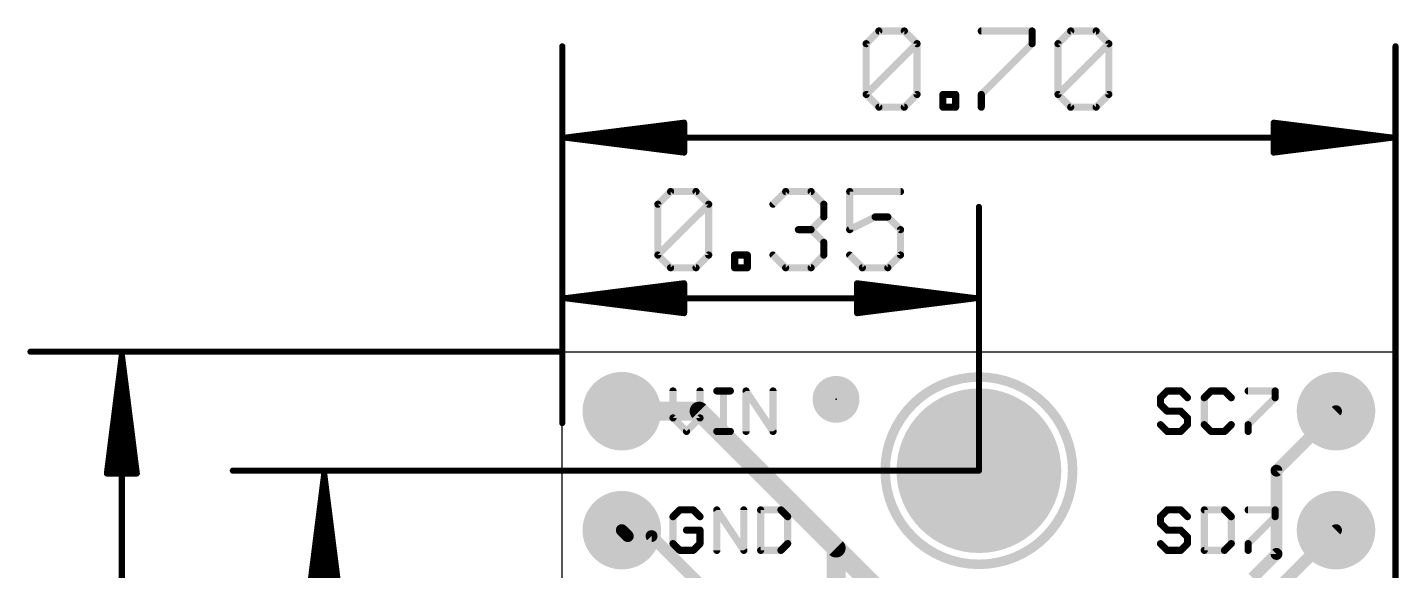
# Model space of a CAD drawing. Extents: x -11.8 to 18.1, y -9.3 to 37.4.
# Drawn here: x -11.41 to 17.85, y 25.81 to 37.41 of the extents above; entities that cross this region are included whole.
import ezdxf

# ---------------------------------------------------------------- set-up
doc = ezdxf.new("R2010")
doc.units = 0
for name, color, linetype in [('1', 12, 'CONTINUOUS'), ('16', 132, 'CONTINUOUS'), ('17', 110, 'CONTINUOUS'), ('20', 53, 'CONTINUOUS'), ('21', 40, 'CONTINUOUS'), ('23', 53, 'CONTINUOUS')]:
    doc.layers.add(name, color=color, linetype=linetype)

# ---------------------------------------------------------------- blocks, each defined once
blk = doc.blocks.new('PIE')
at = {"const_width": 0.5}
blk.add_lwpolyline([(0, -0.25, 1), (0, 0.25, 1), (0, -0.25)], format="xyb", dxfattribs=at)
blk = doc.blocks.new('ROUNDP')
at = {"const_width": 0.5}
blk.add_lwpolyline([(0, -0.25, 1), (0, 0.25, 1), (0, -0.25)], format="xyb", dxfattribs=at)

msp = doc.modelspace()

# ---------------------------------------------------------------- linework, layer by layer
at = {"layer": '1'}
for points, const_width in [([(2.921, 29.21), (1.27, 29.21)], 0.4064), ([(5.842, 26.289), (2.921, 29.21)], 0.4064), ([(15.24, 27.94), (16.51, 29.21)], 0.254), ([(15.24, 26.162), (15.24, 27.94)], 0.254), ([(1.397, 26.543), (1.27, 26.67)], 0.254), ([(1.905, 26.543), (1.397, 26.543)], 0.254), ([(4.699, 23.749), (1.905, 26.543)], 0.254), ([(15.24, 25.4), (16.51, 26.67)], 0.254), ([(5.842, 22.86), (5.842, 26.289)], 0.4064), ([(14.732, 25.654), (15.24, 26.162)], 0.254)]:
    msp.add_lwpolyline(points, dxfattribs=dict(at, const_width=const_width))
for points, const_width in [([(1.27, 29.3116, 1), (1.27, 29.1084)], 0.2032), ([(2.9928, 29.2818, 1), (2.8492, 29.1382)], 0.2032), ([(2.921, 29.1084, 1), (2.921, 29.3116)], 0.2032), ([(16.5549, 29.1651, 1), (16.4651, 29.2549)], 0.127), ([(15.3035, 27.94, 1), (15.1765, 27.94)], 0.127), ([(15.1951, 27.9849, 1), (15.2849, 27.8951)], 0.127), ([(1.3149, 26.7149, 1), (1.2251, 26.6251)], 0.127), ([(1.397, 26.6065, 1), (1.397, 26.4795)], 0.127), ([(1.3521, 26.4981, 1), (1.4419, 26.5879)], 0.127), ([(1.9499, 26.5879, 1), (1.8601, 26.4981)], 0.127), ([(1.905, 26.4795, 1), (1.905, 26.6065)], 0.127), ([(16.5549, 26.6251, 1), (16.4651, 26.7149)], 0.127), ([(5.9436, 26.289, 1), (5.7404, 26.289)], 0.2032), ([(5.7702, 26.2172, 1), (5.9138, 26.3608)], 0.2032), ([(15.1765, 26.162, 1), (15.3035, 26.162)], 0.127), ([(15.2849, 26.1171, 1), (15.1951, 26.2069)], 0.127)]:
    msp.add_lwpolyline(points, format="xyb", dxfattribs=dict(at, const_width=const_width))
at = {"layer": '16', "const_width": 0.4064}
for points in [[(1.27, 29.21), (2.921, 29.21)], [(2.921, 29.21), (6.985, 25.146)]]:
    msp.add_lwpolyline(points, dxfattribs=at)
at = {"layer": '16', "const_width": 0.2032}
for points in [[(1.27, 29.3116, 1), (1.27, 29.1084)], [(2.9928, 29.2818, 1), (2.8492, 29.1382)], [(2.921, 29.1084, 1), (2.921, 29.3116)]]:
    msp.add_lwpolyline(points, format="xyb", dxfattribs=at)
at = {"layer": '20'}
for p, q in [((0, 0), (0, 30.48)), ((0, 30.48), (17.78, 30.48)), ((17.78, 30.48), (17.78, 0))]:
    msp.add_line(p, q, dxfattribs=at)
for points, const_width in [([(6.4848, 37.0585), (6.756, 37.3297)], 0.1524), ([(6.756, 37.3297), (7.2983, 37.3297)], 0.1524), ([(7.2983, 37.3297), (7.5695, 37.0585)], 0.1524), ([(8.9405, 37.3297), (10.0252, 37.3297)], 0.1524), ([(10.0252, 37.3297), (10.0252, 37.0585)], 0.1524), ([(10.5777, 37.0585), (10.8489, 37.3297)], 0.1524), ([(10.8489, 37.3297), (11.3912, 37.3297)], 0.1524), ([(11.3912, 37.3297), (11.6624, 37.0585)], 0.1524), ([(0, 28.956), (0, 37.002)], 0.13), ([(6.4848, 35.9739), (6.4848, 37.0585)], 0.1524), ([(6.4848, 35.9739), (7.5695, 37.0585)], 0.1524), ([(7.5695, 37.0585), (7.5695, 35.9739)], 0.1524), ([(10.0252, 37.0585), (8.9405, 35.9739)], 0.1524), ([(10.5777, 35.9739), (10.5777, 37.0585)], 0.1524), ([(10.5777, 35.9739), (11.6624, 37.0585)], 0.1524), ([(11.6624, 37.0585), (11.6624, 35.9739)], 0.1524), ([(17.78, 25.527), (17.78, 37.002)], 0.13), ([(6.756, 35.7027), (6.4848, 35.9739)], 0.1524), ([(7.5695, 35.9739), (7.2983, 35.7027)], 0.1524), ([(8.122, 35.7027), (8.122, 35.9739)], 0.1524), ([(8.122, 35.9739), (8.3931, 35.9739)], 0.1524), ([(8.3931, 35.9739), (8.3931, 35.7027)], 0.1524), ([(8.9405, 35.9739), (8.9405, 35.7027)], 0.1524), ([(10.8489, 35.7027), (10.5777, 35.9739)], 0.1524), ([(11.6624, 35.9739), (11.3912, 35.7027)], 0.1524), ([(7.2983, 35.7027), (6.756, 35.7027)], 0.1524), ([(8.3931, 35.7027), (8.122, 35.7027)], 0.1524), ([(11.3912, 35.7027), (10.8489, 35.7027)], 0.1524), ([(0.065, 35.052), (2.6, 35.3712)], 0.13), ([(2.6, 35.3712), (2.6, 34.7328)], 0.13), ([(17.715, 35.052), (15.18, 35.3712)], 0.13), ([(15.18, 35.3712), (15.18, 34.7328)], 0.13), ([(0.065, 35.052), (2.6, 35.312)], 0.13), ([(0.065, 35.052), (2.6, 35.182)], 0.13), ([(0.065, 35.052), (17.715, 35.052)], 0.13), ([(2.6, 34.7328), (0.065, 35.052)], 0.13), ([(2.6, 34.922), (0.065, 35.052)], 0.13), ([(2.6, 34.792), (0.065, 35.052)], 0.13), ([(17.715, 35.052), (15.18, 35.312)], 0.13), ([(17.715, 35.052), (15.18, 35.182)], 0.13), ([(15.18, 34.7328), (17.715, 35.052)], 0.13), ([(15.18, 34.922), (17.715, 35.052)], 0.13), ([(15.18, 34.792), (17.715, 35.052)], 0.13), ([(2.0398, 33.6295), (2.311, 33.9007)], 0.1524), ([(2.311, 33.9007), (2.8533, 33.9007)], 0.1524), ([(2.8533, 33.9007), (3.1245, 33.6295)], 0.1524), ([(4.4955, 33.6295), (4.7667, 33.9007)], 0.1524), ([(4.7667, 33.9007), (5.309, 33.9007)], 0.1524), ([(5.309, 33.9007), (5.5802, 33.6295)], 0.1524), ([(7.2174, 33.9007), (6.1327, 33.9007)], 0.1524), ([(6.1327, 33.9007), (6.1327, 33.0872)], 0.1524), ([(2.0398, 32.5449), (2.0398, 33.6295)], 0.1524), ([(2.0398, 32.5449), (3.1245, 33.6295)], 0.1524), ([(3.1245, 33.6295), (3.1245, 32.5449)], 0.1524), ([(5.5802, 33.6295), (5.5802, 33.3584)], 0.1524), ([(0, 29.083), (0, 33.573)], 0.13), ([(5.5802, 33.3584), (5.309, 33.0872)], 0.1524), ([(6.1327, 33.0872), (6.675, 33.3584)], 0.1524), ([(6.675, 33.3584), (6.9462, 33.3584)], 0.1524), ([(6.9462, 33.3584), (7.2174, 33.0872)], 0.1524), ([(8.89, 27.94), (8.89, 33.573)], 0.13), ([(5.309, 33.0872), (5.0379, 33.0872)], 0.1524), ([(5.309, 33.0872), (5.5802, 32.816)], 0.1524), ([(7.2174, 33.0872), (7.2174, 32.5449)], 0.1524), ([(5.5802, 32.816), (5.5802, 32.5449)], 0.1524), ([(2.311, 32.2737), (2.0398, 32.5449)], 0.1524), ([(3.1245, 32.5449), (2.8533, 32.2737)], 0.1524), ([(3.677, 32.2737), (3.677, 32.5449)], 0.1524), ([(3.677, 32.5449), (3.9481, 32.5449)], 0.1524), ([(3.9481, 32.5449), (3.9481, 32.2737)], 0.1524), ([(4.7667, 32.2737), (4.4955, 32.5449)], 0.1524), ([(5.5802, 32.5449), (5.309, 32.2737)], 0.1524), ([(6.4039, 32.2737), (6.1327, 32.5449)], 0.1524), ([(7.2174, 32.5449), (6.9462, 32.2737)], 0.1524), ([(2.8533, 32.2737), (2.311, 32.2737)], 0.1524), ([(3.9481, 32.2737), (3.677, 32.2737)], 0.1524), ([(5.309, 32.2737), (4.7667, 32.2737)], 0.1524), ([(6.9462, 32.2737), (6.4039, 32.2737)], 0.1524), ([(0.065, 31.623), (2.6, 31.9422)], 0.13), ([(0.065, 31.623), (2.6, 31.883)], 0.13), ([(2.6, 31.9422), (2.6, 31.3038)], 0.13), ([(8.825, 31.623), (6.29, 31.9422)], 0.13), ([(6.29, 31.9422), (6.29, 31.3038)], 0.13), ([(8.825, 31.623), (6.29, 31.883)], 0.13), ([(0.065, 31.623), (2.6, 31.753)], 0.13), ([(0.065, 31.623), (8.825, 31.623)], 0.13), ([(2.6, 31.3038), (0.065, 31.623)], 0.13), ([(2.6, 31.493), (0.065, 31.623)], 0.13), ([(2.6, 31.363), (0.065, 31.623)], 0.13), ([(8.825, 31.623), (6.29, 31.753)], 0.13), ([(6.29, 31.3038), (8.825, 31.623)], 0.13), ([(6.29, 31.493), (8.825, 31.623)], 0.13), ([(6.29, 31.363), (8.825, 31.623)], 0.13), ([(0, 30.48), (-11.348, 30.48)], 0.13), ([(-9.398, 30.415), (-9.7172, 27.88)], 0.13), ([(-9.398, 30.415), (-9.658, 27.88)], 0.13), ([(-9.398, 30.415), (-9.528, 27.88)], 0.13), ([(-9.398, 0.065), (-9.398, 30.415)], 0.13), ([(-9.0788, 27.88), (-9.398, 30.415)], 0.13), ([(-9.268, 27.88), (-9.398, 30.415)], 0.13), ([(-9.138, 27.88), (-9.398, 30.415)], 0.13), ([(-9.7172, 27.88), (-9.0788, 27.88)], 0.13), ([(8.89, 27.94), (-7.03, 27.94)], 0.13), ([(-5.08, 27.875), (-5.3992, 25.34)], 0.13), ([(-5.08, 27.875), (-5.34, 25.34)], 0.13), ([(-5.08, 27.875), (-5.21, 25.34)], 0.13), ([(-5.08, 2.605), (-5.08, 27.875)], 0.13), ([(-4.7608, 25.34), (-5.08, 27.875)], 0.13), ([(-4.95, 25.34), (-5.08, 27.875)], 0.13), ([(-4.82, 25.34), (-5.08, 27.875)], 0.13)]:
    msp.add_lwpolyline(points, dxfattribs=dict(at, const_width=const_width))
for points, const_width in [([(6.756, 37.3678, 1), (6.756, 37.2916)], 0.0762), ([(6.7829, 37.3027, 1), (6.729, 37.3566)], 0.0762), ([(7.3252, 37.3566, 1), (7.2714, 37.3027)], 0.0762), ([(7.2983, 37.2916, 1), (7.2983, 37.3678)], 0.0762), ([(8.9405, 37.3678, 1), (8.9405, 37.2916)], 0.0762), ([(10.0633, 37.3297, 1), (9.9871, 37.3297)], 0.0762), ([(10.0252, 37.2916, 1), (10.0252, 37.3678)], 0.0762), ([(10.8489, 37.3678, 1), (10.8489, 37.2916)], 0.0762), ([(10.8758, 37.3027, 1), (10.8219, 37.3566)], 0.0762), ([(11.4181, 37.3566, 1), (11.3643, 37.3027)], 0.0762), ([(11.3912, 37.2916, 1), (11.3912, 37.3678)], 0.0762), ([(0.0325, 37.002, 1), (-0.0325, 37.002)], 0.065), ([(6.5229, 37.0585, 1), (6.4467, 37.0585)], 0.0762), ([(6.4579, 37.0855, 1), (6.5118, 37.0316)], 0.0762), ([(7.6076, 37.0585, 1), (7.5314, 37.0585)], 0.0762), ([(7.5964, 37.0316, 1), (7.5425, 37.0855)], 0.0762), ([(7.5425, 37.0316, 1), (7.5964, 37.0855)], 0.0762), ([(9.9871, 37.0585, 1), (10.0633, 37.0585)], 0.0762), ([(10.0521, 37.0316, 1), (9.9983, 37.0855)], 0.0762), ([(10.6158, 37.0585, 1), (10.5396, 37.0585)], 0.0762), ([(10.5508, 37.0855, 1), (10.6046, 37.0316)], 0.0762), ([(11.7005, 37.0585, 1), (11.6243, 37.0585)], 0.0762), ([(11.6893, 37.0316, 1), (11.6354, 37.0855)], 0.0762), ([(11.6354, 37.0316, 1), (11.6893, 37.0855)], 0.0762), ([(17.8125, 37.002, 1), (17.7475, 37.002)], 0.065), ([(6.5118, 36.0008, 1), (6.4579, 35.9469)], 0.0762), ([(6.4579, 36.0008, 1), (6.5118, 35.9469)], 0.0762), ([(6.4467, 35.9739, 1), (6.5229, 35.9739)], 0.0762), ([(7.5314, 35.9739, 1), (7.6076, 35.9739)], 0.0762), ([(7.5964, 35.9469, 1), (7.5425, 36.0008)], 0.0762), ([(8.1601, 35.9739, 1), (8.0839, 35.9739)], 0.0762), ([(8.122, 36.012, 1), (8.122, 35.9358)], 0.0762), ([(8.4312, 35.9739, 1), (8.355, 35.9739)], 0.0762), ([(8.3931, 35.9358, 1), (8.3931, 36.012)], 0.0762), ([(8.9786, 35.9739, 1), (8.9024, 35.9739)], 0.0762), ([(8.9136, 36.0008, 1), (8.9675, 35.9469)], 0.0762), ([(10.6046, 36.0008, 1), (10.5508, 35.9469)], 0.0762), ([(10.5508, 36.0008, 1), (10.6046, 35.9469)], 0.0762), ([(10.5396, 35.9739, 1), (10.6158, 35.9739)], 0.0762), ([(11.6243, 35.9739, 1), (11.7005, 35.9739)], 0.0762), ([(11.6893, 35.9469, 1), (11.6354, 36.0008)], 0.0762), ([(6.756, 35.7408, 1), (6.756, 35.6646)], 0.0762), ([(6.729, 35.6758, 1), (6.7829, 35.7296)], 0.0762), ([(7.2714, 35.7296, 1), (7.3252, 35.6758)], 0.0762), ([(7.2983, 35.6646, 1), (7.2983, 35.7408)], 0.0762), ([(8.122, 35.7408, 1), (8.122, 35.6646)], 0.0762), ([(8.0839, 35.7027, 1), (8.1601, 35.7027)], 0.0762), ([(8.355, 35.7027, 1), (8.4312, 35.7027)], 0.0762), ([(8.3931, 35.6646, 1), (8.3931, 35.7408)], 0.0762), ([(8.9024, 35.7027, 1), (8.9786, 35.7027)], 0.0762), ([(10.8489, 35.7408, 1), (10.8489, 35.6646)], 0.0762), ([(10.8219, 35.6758, 1), (10.8758, 35.7296)], 0.0762), ([(11.3643, 35.7296, 1), (11.4181, 35.6758)], 0.0762), ([(11.3912, 35.6646, 1), (11.3912, 35.7408)], 0.0762), ([(2.6325, 35.3712, 1), (2.5675, 35.3712)], 0.065), ([(2.6041, 35.339, 1), (2.5959, 35.4035)], 0.065), ([(15.1841, 35.4035, 1), (15.1759, 35.339)], 0.065), ([(15.2125, 35.3712, 1), (15.1475, 35.3712)], 0.065), ([(0.065, 35.0845, 1), (0.065, 35.0195)], 0.065), ([(0.0691, 35.0842, 1), (0.0609, 35.0198)], 0.065), ([(0.0633, 35.0845, 1), (0.0667, 35.0195)], 0.065), ([(0.0667, 35.0845, 1), (0.0633, 35.0195)], 0.065), ([(0.0683, 35.0843, 1), (0.0617, 35.0197)], 0.065), ([(0.0617, 35.0843, 1), (0.0683, 35.0197)], 0.065), ([(0.0609, 35.0842, 1), (0.0691, 35.0198)], 0.065), ([(2.6033, 35.2797, 1), (2.5967, 35.3443)], 0.065), ([(2.6017, 35.1495, 1), (2.5983, 35.2145)], 0.065), ([(15.1833, 35.3443, 1), (15.1767, 35.2797)], 0.065), ([(15.1817, 35.2145, 1), (15.1783, 35.1495)], 0.065), ([(17.7191, 35.0198, 1), (17.7109, 35.0842)], 0.065), ([(17.7109, 35.0198, 1), (17.7191, 35.0842)], 0.065), ([(17.7183, 35.0197, 1), (17.7117, 35.0843)], 0.065), ([(17.7117, 35.0197, 1), (17.7183, 35.0843)], 0.065), ([(17.7133, 35.0195, 1), (17.7167, 35.0845)], 0.065), ([(17.7167, 35.0195, 1), (17.7133, 35.0845)], 0.065), ([(17.715, 35.0195, 1), (17.715, 35.0845)], 0.065), ([(2.5967, 34.7597, 1), (2.6033, 34.8243)], 0.065), ([(2.5983, 34.8895, 1), (2.6017, 34.9545)], 0.065), ([(15.1783, 34.9545, 1), (15.1817, 34.8895)], 0.065), ([(15.1767, 34.8243, 1), (15.1833, 34.7597)], 0.065), ([(2.5675, 34.7328, 1), (2.6325, 34.7328)], 0.065), ([(2.5959, 34.7005, 1), (2.6041, 34.765)], 0.065), ([(15.1759, 34.765, 1), (15.1841, 34.7005)], 0.065), ([(15.1475, 34.7328, 1), (15.2125, 34.7328)], 0.065), ([(2.311, 33.9388, 1), (2.311, 33.8626)], 0.0762), ([(2.3379, 33.8737, 1), (2.284, 33.9276)], 0.0762), ([(2.8802, 33.9276, 1), (2.8264, 33.8737)], 0.0762), ([(2.8533, 33.8626, 1), (2.8533, 33.9388)], 0.0762), ([(4.7667, 33.9388, 1), (4.7667, 33.8626)], 0.0762), ([(4.7936, 33.8737, 1), (4.7398, 33.9276)], 0.0762), ([(5.336, 33.9276, 1), (5.2821, 33.8737)], 0.0762), ([(5.309, 33.8626, 1), (5.309, 33.9388)], 0.0762), ([(6.1327, 33.9388, 1), (6.1327, 33.8626)], 0.0762), ([(6.1708, 33.9007, 1), (6.0946, 33.9007)], 0.0762), ([(7.2174, 33.8626, 1), (7.2174, 33.9388)], 0.0762), ([(2.0779, 33.6295, 1), (2.0017, 33.6295)], 0.0762), ([(2.0129, 33.6565, 1), (2.0668, 33.6026)], 0.0762), ([(3.1626, 33.6295, 1), (3.0864, 33.6295)], 0.0762), ([(3.1514, 33.6026, 1), (3.0975, 33.6565)], 0.0762), ([(3.0975, 33.6026, 1), (3.1514, 33.6565)], 0.0762), ([(4.4686, 33.6565, 1), (4.5225, 33.6026)], 0.0762), ([(5.6183, 33.6295, 1), (5.5421, 33.6295)], 0.0762), ([(5.5533, 33.6026, 1), (5.6071, 33.6565)], 0.0762), ([(0.0325, 33.573, 1), (-0.0325, 33.573)], 0.065), ([(5.5421, 33.3584, 1), (5.6183, 33.3584)], 0.0762), ([(5.6071, 33.3314, 1), (5.5533, 33.3853)], 0.0762), ([(6.675, 33.3965, 1), (6.675, 33.3203)], 0.0762), ([(6.6921, 33.3243, 1), (6.658, 33.3924)], 0.0762), ([(6.9731, 33.3853, 1), (6.9193, 33.3314)], 0.0762), ([(6.9462, 33.3203, 1), (6.9462, 33.3965)], 0.0762), ([(8.9225, 33.573, 1), (8.8575, 33.573)], 0.065), ([(5.0379, 33.1253, 1), (5.0379, 33.0491)], 0.0762), ([(5.336, 33.1141, 1), (5.2821, 33.0603)], 0.0762), ([(5.2821, 33.1141, 1), (5.336, 33.0603)], 0.0762), ([(5.309, 33.0491, 1), (5.309, 33.1253)], 0.0762), ([(6.1157, 33.1213, 1), (6.1497, 33.0531)], 0.0762), ([(6.0946, 33.0872, 1), (6.1708, 33.0872)], 0.0762), ([(7.2555, 33.0872, 1), (7.1793, 33.0872)], 0.0762), ([(7.1904, 33.0603, 1), (7.2443, 33.1141)], 0.0762), ([(5.6183, 32.816, 1), (5.5421, 32.816)], 0.0762), ([(5.5533, 32.7891, 1), (5.6071, 32.843)], 0.0762), ([(2.0668, 32.5718, 1), (2.0129, 32.5179)], 0.0762), ([(2.0129, 32.5718, 1), (2.0668, 32.5179)], 0.0762), ([(2.0017, 32.5449, 1), (2.0779, 32.5449)], 0.0762), ([(3.0864, 32.5449, 1), (3.1626, 32.5449)], 0.0762), ([(3.1514, 32.5179, 1), (3.0975, 32.5718)], 0.0762), ([(3.7151, 32.5449, 1), (3.6389, 32.5449)], 0.0762), ([(3.677, 32.583, 1), (3.677, 32.5068)], 0.0762), ([(3.9862, 32.5449, 1), (3.91, 32.5449)], 0.0762), ([(3.9481, 32.5068, 1), (3.9481, 32.583)], 0.0762), ([(4.5225, 32.5718, 1), (4.4686, 32.5179)], 0.0762), ([(5.5421, 32.5449, 1), (5.6183, 32.5449)], 0.0762), ([(5.6071, 32.5179, 1), (5.5533, 32.5718)], 0.0762), ([(6.1596, 32.5718, 1), (6.1058, 32.5179)], 0.0762), ([(7.1793, 32.5449, 1), (7.2555, 32.5449)], 0.0762), ([(7.2443, 32.5179, 1), (7.1904, 32.5718)], 0.0762), ([(2.311, 32.3118, 1), (2.311, 32.2356)], 0.0762), ([(2.284, 32.2468, 1), (2.3379, 32.3006)], 0.0762), ([(2.8264, 32.3006, 1), (2.8802, 32.2468)], 0.0762), ([(2.8533, 32.2356, 1), (2.8533, 32.3118)], 0.0762), ([(3.677, 32.3118, 1), (3.677, 32.2356)], 0.0762), ([(3.6389, 32.2737, 1), (3.7151, 32.2737)], 0.0762), ([(3.91, 32.2737, 1), (3.9862, 32.2737)], 0.0762), ([(3.9481, 32.2356, 1), (3.9481, 32.3118)], 0.0762), ([(4.7667, 32.3118, 1), (4.7667, 32.2356)], 0.0762), ([(4.7398, 32.2468, 1), (4.7936, 32.3006)], 0.0762), ([(5.2821, 32.3006, 1), (5.336, 32.2468)], 0.0762), ([(5.309, 32.2356, 1), (5.309, 32.3118)], 0.0762), ([(6.4039, 32.3118, 1), (6.4039, 32.2356)], 0.0762), ([(6.3769, 32.2468, 1), (6.4308, 32.3006)], 0.0762), ([(6.9193, 32.3006, 1), (6.9731, 32.2468)], 0.0762), ([(6.9462, 32.2356, 1), (6.9462, 32.3118)], 0.0762), ([(2.6325, 31.9422, 1), (2.5675, 31.9422)], 0.065), ([(2.6041, 31.91, 1), (2.5959, 31.9745)], 0.065), ([(2.6033, 31.8507, 1), (2.5967, 31.9153)], 0.065), ([(6.2941, 31.9745, 1), (6.2859, 31.91)], 0.065), ([(6.3225, 31.9422, 1), (6.2575, 31.9422)], 0.065), ([(6.2933, 31.9153, 1), (6.2867, 31.8507)], 0.065), ([(0.065, 31.6555, 1), (0.065, 31.5905)], 0.065), ([(0.0691, 31.6552, 1), (0.0609, 31.5908)], 0.065), ([(0.0633, 31.6555, 1), (0.0667, 31.5905)], 0.065), ([(0.0667, 31.6555, 1), (0.0633, 31.5905)], 0.065), ([(0.0683, 31.6553, 1), (0.0617, 31.5907)], 0.065), ([(0.0617, 31.6553, 1), (0.0683, 31.5907)], 0.065), ([(0.0609, 31.6552, 1), (0.0691, 31.5908)], 0.065), ([(2.6017, 31.7205, 1), (2.5983, 31.7855)], 0.065), ([(6.2917, 31.7855, 1), (6.2883, 31.7205)], 0.065), ([(8.8291, 31.5908, 1), (8.8209, 31.6552)], 0.065), ([(8.8209, 31.5908, 1), (8.8291, 31.6552)], 0.065), ([(8.8283, 31.5907, 1), (8.8217, 31.6553)], 0.065), ([(8.8217, 31.5907, 1), (8.8283, 31.6553)], 0.065), ([(8.8233, 31.5905, 1), (8.8267, 31.6555)], 0.065), ([(8.8267, 31.5905, 1), (8.8233, 31.6555)], 0.065), ([(8.825, 31.5905, 1), (8.825, 31.6555)], 0.065), ([(2.5675, 31.3038, 1), (2.6325, 31.3038)], 0.065), ([(2.5959, 31.2715, 1), (2.6041, 31.336)], 0.065), ([(2.5967, 31.3307, 1), (2.6033, 31.3953)], 0.065), ([(2.5983, 31.4605, 1), (2.6017, 31.5255)], 0.065), ([(6.2883, 31.5255, 1), (6.2917, 31.4605)], 0.065), ([(6.2867, 31.3953, 1), (6.2933, 31.3307)], 0.065), ([(6.2859, 31.336, 1), (6.2941, 31.2715)], 0.065), ([(6.2575, 31.3038, 1), (6.3225, 31.3038)], 0.065), ([(-11.348, 30.5125, 1), (-11.348, 30.4475)], 0.065), ([(-9.3655, 30.415, 1), (-9.4305, 30.415)], 0.065), ([(-9.3658, 30.4191, 1), (-9.4302, 30.4109)], 0.065), ([(-9.3655, 30.4133, 1), (-9.4305, 30.4167)], 0.065), ([(-9.3655, 30.4167, 1), (-9.4305, 30.4133)], 0.065), ([(-9.3657, 30.4183, 1), (-9.4303, 30.4117)], 0.065), ([(-9.3657, 30.4117, 1), (-9.4303, 30.4183)], 0.065), ([(-9.3658, 30.4109, 1), (-9.4302, 30.4191)], 0.065), ([(0, 30.4475, 1), (0, 30.5125)], 0.065), ([(-0.0325, 29.083, 1), (0.0325, 29.083)], 0.065), ([(-0.0325, 28.956, 1), (0.0325, 28.956)], 0.065), ([(-9.7495, 27.8841, 1), (-9.685, 27.8759)], 0.065), ([(-9.7172, 27.9125, 1), (-9.7172, 27.8475)], 0.065), ([(-9.6903, 27.8833, 1), (-9.6257, 27.8767)], 0.065), ([(-9.5605, 27.8817, 1), (-9.4955, 27.8783)], 0.065), ([(-9.3005, 27.8783, 1), (-9.2355, 27.8817)], 0.065), ([(-9.1703, 27.8767, 1), (-9.1057, 27.8833)], 0.065), ([(-9.111, 27.8759, 1), (-9.0465, 27.8841)], 0.065), ([(-9.0788, 27.8475, 1), (-9.0788, 27.9125)], 0.065), ([(-7.03, 27.9725, 1), (-7.03, 27.9075)], 0.065), ([(-5.0475, 27.875, 1), (-5.1125, 27.875)], 0.065), ([(-5.0478, 27.8791, 1), (-5.1122, 27.8709)], 0.065), ([(-5.0475, 27.8733, 1), (-5.1125, 27.8767)], 0.065), ([(-5.0475, 27.8767, 1), (-5.1125, 27.8733)], 0.065), ([(-5.0477, 27.8783, 1), (-5.1123, 27.8717)], 0.065), ([(-5.0477, 27.8717, 1), (-5.1123, 27.8783)], 0.065), ([(-5.0478, 27.8709, 1), (-5.1122, 27.8791)], 0.065), ([(8.8575, 27.94, 1), (8.9225, 27.94)], 0.065), ([(8.89, 27.9075, 1), (8.89, 27.9725)], 0.065)]:
    msp.add_lwpolyline(points, format="xyb", dxfattribs=dict(at, const_width=const_width))
at = {"layer": '21'}
for points, const_width in [([(8.89, 25.94, 1), (8.89, 29.94, 1), (8.89, 25.94)], 0.2032), ([(2.4003, 29.6425, 1), (2.3241, 29.6425)], 0.0762), ([(2.9765, 29.6425, 1), (2.9003, 29.6425)], 0.0762), ([(3.2977, 29.6806, 1), (3.2977, 29.6044)], 0.0762), ([(3.4799, 29.6425, 1), (3.4037, 29.6425)], 0.0762), ([(3.5858, 29.6044, 1), (3.5858, 29.6806)], 0.0762), ([(3.9531, 29.6637, 1), (3.8897, 29.6214)], 0.0762), ([(3.9595, 29.6425, 1), (3.8833, 29.6425)], 0.0762), ([(4.5357, 29.6425, 1), (4.4595, 29.6425)], 0.0762), ([(12.8017, 29.4985, 1), (12.7255, 29.4985)], 0.0762), ([(12.7367, 29.5254, 1), (12.7906, 29.4715)], 0.0762), ([(12.9077, 29.6806, 1), (12.9077, 29.6044)], 0.0762), ([(12.9346, 29.6156, 1), (12.8808, 29.6695)], 0.0762), ([(13.2228, 29.6695, 1), (13.1689, 29.6156)], 0.0762), ([(13.1958, 29.6044, 1), (13.1958, 29.6806)], 0.0762), ([(13.3129, 29.4715, 1), (13.3668, 29.5254)], 0.0762), ([(13.6722, 29.5254, 1), (13.7261, 29.4715)], 0.0762), ([(13.7373, 29.4985, 1), (13.6611, 29.4985)], 0.0762), ([(13.8432, 29.6806, 1), (13.8432, 29.6044)], 0.0762), ([(13.8702, 29.6156, 1), (13.8163, 29.6695)], 0.0762), ([(14.1583, 29.6695, 1), (14.1044, 29.6156)], 0.0762), ([(14.1313, 29.6044, 1), (14.1313, 29.6806)], 0.0762), ([(14.2484, 29.4715, 1), (14.3023, 29.5254)], 0.0762), ([(14.6347, 29.6806, 1), (14.6347, 29.6044)], 0.0762), ([(15.249, 29.6425, 1), (15.1728, 29.6425)], 0.0762), ([(15.2378, 29.4715, 1), (15.184, 29.5254)], 0.0762), ([(15.2109, 29.6044, 1), (15.2109, 29.6806)], 0.0762), ([(12.7906, 29.3814, 1), (12.7367, 29.3275)], 0.0762), ([(12.7255, 29.3544, 1), (12.8017, 29.3544)], 0.0762), ([(12.9077, 29.2485, 1), (12.9077, 29.1723)], 0.0762), ([(12.8808, 29.1834, 1), (12.9346, 29.2373)], 0.0762), ([(13.2228, 29.2373, 1), (13.1689, 29.1834)], 0.0762), ([(13.1958, 29.1723, 1), (13.1958, 29.2485)], 0.0762), ([(15.1728, 29.4985, 1), (15.249, 29.4985)], 0.0762), ([(2.3891, 29.0933, 1), (2.3353, 29.0394)], 0.0762), ([(2.3241, 29.0663, 1), (2.4003, 29.0663)], 0.0762), ([(2.9003, 29.0663, 1), (2.9765, 29.0663)], 0.0762), ([(2.9654, 29.0394, 1), (2.9115, 29.0933)], 0.0762), ([(12.7906, 28.9492, 1), (12.7367, 28.8953)], 0.0762), ([(13.378, 29.0663, 1), (13.3018, 29.0663)], 0.0762), ([(13.3129, 29.0394, 1), (13.3668, 29.0933)], 0.0762), ([(13.3668, 28.8953, 1), (13.3129, 28.9492)], 0.0762), ([(13.7261, 28.9492, 1), (13.6722, 28.8953)], 0.0762), ([(14.3023, 28.8953, 1), (14.2484, 28.9492)], 0.0762), ([(14.6077, 28.9492, 1), (14.6616, 28.8953)], 0.0762), ([(14.6728, 28.9223, 1), (14.5966, 28.9223)], 0.0762), ([(2.6234, 28.8051, 1), (2.6773, 28.7513)], 0.0762), ([(2.6234, 28.7513, 1), (2.6773, 28.8051)], 0.0762), ([(3.2977, 28.8163, 1), (3.2977, 28.7401)], 0.0762), ([(3.4037, 28.7782, 1), (3.4799, 28.7782)], 0.0762), ([(3.5858, 28.7401, 1), (3.5858, 28.8163)], 0.0762), ([(3.8833, 28.7782, 1), (3.9595, 28.7782)], 0.0762), ([(4.4595, 28.7782, 1), (4.5357, 28.7782)], 0.0762), ([(4.4659, 28.7571, 1), (4.5293, 28.7993)], 0.0762), ([(12.9077, 28.8163, 1), (12.9077, 28.7401)], 0.0762), ([(12.8808, 28.7513, 1), (12.9346, 28.8051)], 0.0762), ([(13.1689, 28.8051, 1), (13.2228, 28.7513)], 0.0762), ([(13.1958, 28.7401, 1), (13.1958, 28.8163)], 0.0762), ([(13.3018, 28.9223, 1), (13.378, 28.9223)], 0.0762), ([(13.6611, 28.9223, 1), (13.7373, 28.9223)], 0.0762), ([(13.8432, 28.8163, 1), (13.8432, 28.7401)], 0.0762), ([(13.8163, 28.7513, 1), (13.8702, 28.8051)], 0.0762), ([(14.1044, 28.8051, 1), (14.1583, 28.7513)], 0.0762), ([(14.1313, 28.7401, 1), (14.1313, 28.8163)], 0.0762), ([(14.5966, 28.7782, 1), (14.6728, 28.7782)], 0.0762), ([(2.4003, 26.9585, 1), (2.3241, 26.9585)], 0.0762), ([(2.3353, 26.9854, 1), (2.3891, 26.9315)], 0.0762), ([(2.5063, 27.1406, 1), (2.5063, 27.0644)], 0.0762), ([(2.5332, 27.0756, 1), (2.4793, 27.1295)], 0.0762), ([(2.8213, 27.1295, 1), (2.7674, 27.0756)], 0.0762), ([(2.7944, 27.0644, 1), (2.7944, 27.1406)], 0.0762), ([(2.9115, 26.9315, 1), (2.9654, 26.9854)], 0.0762), ([(3.3294, 27.1237, 1), (3.266, 27.0814)], 0.0762), ([(3.3358, 27.1025, 1), (3.2596, 27.1025)], 0.0762), ([(3.912, 27.1025, 1), (3.8358, 27.1025)], 0.0762), ([(4.2713, 27.1025, 1), (4.1951, 27.1025)], 0.0762), ([(4.2332, 27.1406, 1), (4.2332, 27.0644)], 0.0762), ([(4.6923, 27.1295, 1), (4.6385, 27.0756)], 0.0762), ([(4.6654, 27.0644, 1), (4.6654, 27.1406)], 0.0762), ([(4.8476, 26.9585, 1), (4.7714, 26.9585)], 0.0762), ([(4.7825, 26.9315, 1), (4.8364, 26.9854)], 0.0762), ([(12.8017, 26.9585, 1), (12.7255, 26.9585)], 0.0762), ([(12.7367, 26.9854, 1), (12.7906, 26.9315)], 0.0762), ([(12.9077, 27.1406, 1), (12.9077, 27.0644)], 0.0762), ([(12.9346, 27.0756, 1), (12.8808, 27.1295)], 0.0762), ([(13.2228, 27.1295, 1), (13.1689, 27.0756)], 0.0762), ([(13.1958, 27.0644, 1), (13.1958, 27.1406)], 0.0762), ([(13.3129, 26.9315, 1), (13.3668, 26.9854)], 0.0762), ([(13.7373, 27.1025, 1), (13.6611, 27.1025)], 0.0762), ([(13.6992, 27.1406, 1), (13.6992, 27.0644)], 0.0762), ([(14.1583, 27.1295, 1), (14.1044, 27.0756)], 0.0762), ([(14.1313, 27.0644, 1), (14.1313, 27.1406)], 0.0762), ([(14.3135, 26.9585, 1), (14.2373, 26.9585)], 0.0762), ([(14.2484, 26.9315, 1), (14.3023, 26.9854)], 0.0762), ([(14.6347, 27.1406, 1), (14.6347, 27.0644)], 0.0762), ([(15.249, 27.1025, 1), (15.1728, 27.1025)], 0.0762), ([(15.1728, 26.9585, 1), (15.249, 26.9585)], 0.0762), ([(15.2378, 26.9315, 1), (15.184, 26.9854)], 0.0762), ([(15.2109, 27.0644, 1), (15.2109, 27.1406)], 0.0762), ([(2.6503, 26.7085, 1), (2.6503, 26.6323)], 0.0762), ([(2.9765, 26.6704, 1), (2.9003, 26.6704)], 0.0762), ([(2.9384, 26.6323, 1), (2.9384, 26.7085)], 0.0762), ([(12.7906, 26.8414, 1), (12.7367, 26.7875)], 0.0762), ([(12.7255, 26.8144, 1), (12.8017, 26.8144)], 0.0762), ([(12.9077, 26.7085, 1), (12.9077, 26.6323)], 0.0762), ([(12.8808, 26.6434, 1), (12.9346, 26.6973)], 0.0762), ([(13.2228, 26.6973, 1), (13.1689, 26.6434)], 0.0762), ([(13.1958, 26.6323, 1), (13.1958, 26.7085)], 0.0762), ([(2.3891, 26.4092, 1), (2.3353, 26.3553)], 0.0762), ([(2.3241, 26.3823, 1), (2.4003, 26.3823)], 0.0762), ([(2.9003, 26.3823, 1), (2.9765, 26.3823)], 0.0762), ([(2.9654, 26.3553, 1), (2.9115, 26.4092)], 0.0762), ([(4.7714, 26.3823, 1), (4.8476, 26.3823)], 0.0762), ([(4.8364, 26.3553, 1), (4.7825, 26.4092)], 0.0762), ([(12.7906, 26.4092, 1), (12.7367, 26.3553)], 0.0762), ([(13.378, 26.5263, 1), (13.3018, 26.5263)], 0.0762), ([(13.3018, 26.3823, 1), (13.378, 26.3823)], 0.0762), ([(13.3129, 26.4994, 1), (13.3668, 26.5533)], 0.0762), ([(13.3668, 26.3553, 1), (13.3129, 26.4092)], 0.0762), ([(14.2373, 26.3823, 1), (14.3135, 26.3823)], 0.0762), ([(14.3023, 26.3553, 1), (14.2484, 26.4092)], 0.0762), ([(14.6077, 26.4092, 1), (14.6616, 26.3553)], 0.0762), ([(14.6728, 26.3823, 1), (14.5966, 26.3823)], 0.0762), ([(2.5063, 26.2763, 1), (2.5063, 26.2001)], 0.0762), ([(2.4793, 26.2113, 1), (2.5332, 26.2651)], 0.0762), ([(2.7674, 26.2651, 1), (2.8213, 26.2113)], 0.0762), ([(2.7944, 26.2001, 1), (2.7944, 26.2763)], 0.0762), ([(3.2596, 26.2382, 1), (3.3358, 26.2382)], 0.0762), ([(3.8358, 26.2382, 1), (3.912, 26.2382)], 0.0762), ([(3.8422, 26.2171, 1), (3.9056, 26.2593)], 0.0762), ([(4.2332, 26.2763, 1), (4.2332, 26.2001)], 0.0762), ([(4.1951, 26.2382, 1), (4.2713, 26.2382)], 0.0762), ([(4.6385, 26.2651, 1), (4.6923, 26.2113)], 0.0762), ([(4.6654, 26.2001, 1), (4.6654, 26.2763)], 0.0762), ([(12.9077, 26.2763, 1), (12.9077, 26.2001)], 0.0762), ([(12.8808, 26.2113, 1), (12.9346, 26.2651)], 0.0762), ([(13.1689, 26.2651, 1), (13.2228, 26.2113)], 0.0762), ([(13.1958, 26.2001, 1), (13.1958, 26.2763)], 0.0762), ([(13.6992, 26.2763, 1), (13.6992, 26.2001)], 0.0762), ([(13.6611, 26.2382, 1), (13.7373, 26.2382)], 0.0762), ([(14.1044, 26.2651, 1), (14.1583, 26.2113)], 0.0762), ([(14.1313, 26.2001, 1), (14.1313, 26.2763)], 0.0762), ([(14.5966, 26.2382, 1), (14.6728, 26.2382)], 0.0762)]:
    msp.add_lwpolyline(points, format="xyb", dxfattribs=dict(at, const_width=const_width))
at = {"layer": '21', "const_width": 0.1524}
for points in [[(2.3622, 29.6425), (2.3622, 29.0663)], [(2.9384, 29.0663), (2.9384, 29.6425)], [(3.2977, 29.6425), (3.5858, 29.6425)], [(3.4418, 28.7782), (3.4418, 29.6425)], [(3.9214, 28.7782), (3.9214, 29.6425)], [(3.9214, 29.6425), (4.4976, 28.7782)], [(4.4976, 28.7782), (4.4976, 29.6425)], [(12.9077, 29.6425), (12.7636, 29.4985)], [(12.7636, 29.4985), (12.7636, 29.3544)], [(13.1958, 29.6425), (12.9077, 29.6425)], [(13.3399, 29.4985), (13.1958, 29.6425)], [(13.8432, 29.6425), (13.6992, 29.4985)], [(13.6992, 29.4985), (13.6992, 28.9223)], [(14.1313, 29.6425), (13.8432, 29.6425)], [(14.2754, 29.4985), (14.1313, 29.6425)], [(14.6347, 29.6425), (15.2109, 29.6425)], [(15.2109, 29.4985), (14.6347, 28.9223)], [(15.2109, 29.6425), (15.2109, 29.4985)], [(12.7636, 29.3544), (12.9077, 29.2104)], [(12.9077, 29.2104), (13.1958, 29.2104)], [(13.1958, 29.2104), (13.3399, 29.0663)], [(2.3622, 29.0663), (2.6503, 28.7782)], [(2.6503, 28.7782), (2.9384, 29.0663)], [(12.9077, 28.7782), (12.7636, 28.9223)], [(13.3399, 28.9223), (13.1958, 28.7782)], [(13.3399, 29.0663), (13.3399, 28.9223)], [(13.6992, 28.9223), (13.8432, 28.7782)], [(14.1313, 28.7782), (14.2754, 28.9223)], [(14.6347, 28.9223), (14.6347, 28.7782)], [(3.2977, 28.7782), (3.5858, 28.7782)], [(13.1958, 28.7782), (12.9077, 28.7782)], [(13.8432, 28.7782), (14.1313, 28.7782)], [(2.5063, 27.1025), (2.3622, 26.9585)], [(2.3622, 26.9585), (2.3622, 26.3823)], [(2.7944, 27.1025), (2.5063, 27.1025)], [(2.9384, 26.9585), (2.7944, 27.1025)], [(3.2977, 26.2382), (3.2977, 27.1025)], [(3.2977, 27.1025), (3.8739, 26.2382)], [(3.8739, 26.2382), (3.8739, 27.1025)], [(4.2332, 27.1025), (4.2332, 26.2382)], [(4.6654, 27.1025), (4.2332, 27.1025)], [(4.8095, 26.9585), (4.6654, 27.1025)], [(4.8095, 26.3823), (4.8095, 26.9585)], [(12.9077, 27.1025), (12.7636, 26.9585)], [(12.7636, 26.9585), (12.7636, 26.8144)], [(13.1958, 27.1025), (12.9077, 27.1025)], [(13.3399, 26.9585), (13.1958, 27.1025)], [(13.6992, 27.1025), (13.6992, 26.2382)], [(14.1313, 27.1025), (13.6992, 27.1025)], [(14.2754, 26.9585), (14.1313, 27.1025)], [(14.2754, 26.3823), (14.2754, 26.9585)], [(14.6347, 27.1025), (15.2109, 27.1025)], [(15.2109, 26.9585), (14.6347, 26.3823)], [(15.2109, 27.1025), (15.2109, 26.9585)], [(2.9384, 26.6704), (2.6503, 26.6704)], [(2.9384, 26.3823), (2.9384, 26.6704)], [(12.7636, 26.8144), (12.9077, 26.6704)], [(12.9077, 26.6704), (13.1958, 26.6704)], [(13.1958, 26.6704), (13.3399, 26.5263)], [(2.3622, 26.3823), (2.5063, 26.2382)], [(2.7944, 26.2382), (2.9384, 26.3823)], [(4.6654, 26.2382), (4.8095, 26.3823)], [(12.9077, 26.2382), (12.7636, 26.3823)], [(13.3399, 26.3823), (13.1958, 26.2382)], [(13.3399, 26.5263), (13.3399, 26.3823)], [(14.1313, 26.2382), (14.2754, 26.3823)], [(14.6347, 26.3823), (14.6347, 26.2382)], [(2.5063, 26.2382), (2.7944, 26.2382)], [(4.2332, 26.2382), (4.6654, 26.2382)], [(13.1958, 26.2382), (12.9077, 26.2382)], [(13.6992, 26.2382), (14.1313, 26.2382)]]:
    msp.add_lwpolyline(points, dxfattribs=at)
at = {"layer": '23'}
for p in [(5.842, 29.464), (8.89, 27.94)]:
    msp.add_point(p, dxfattribs=at)

# ---------------------------------------------------------------- block references
at = {"layer": '1'}
msp.add_blockref('PIE', (5.842, 29.464), dxfattribs=at)
at = {"layer": '17'}
for p, xscale, yscale in [((1.27, 29.21), 1.6764, 1.6764), ((1.27, 29.21), 1.6764, 1.6764), ((8.89, 27.94), 3.516, 3.516), ((8.89, 27.94), 3.516, 3.516), ((1.27, 26.67), 1.6764, 1.6764), ((1.27, 26.67), 1.6764, 1.6764)]:
    msp.add_blockref('ROUNDP', p, dxfattribs=dict(at, xscale=xscale, yscale=yscale))
at = {"layer": '17', "xscale": 1.6764, "yscale": 1.6764, "rotation": 180}
for p in [(16.51, 29.21), (16.51, 29.21), (16.51, 26.67), (16.51, 26.67)]:
    msp.add_blockref('ROUNDP', p, dxfattribs=at)

doc.saveas('drawing.dxf')
